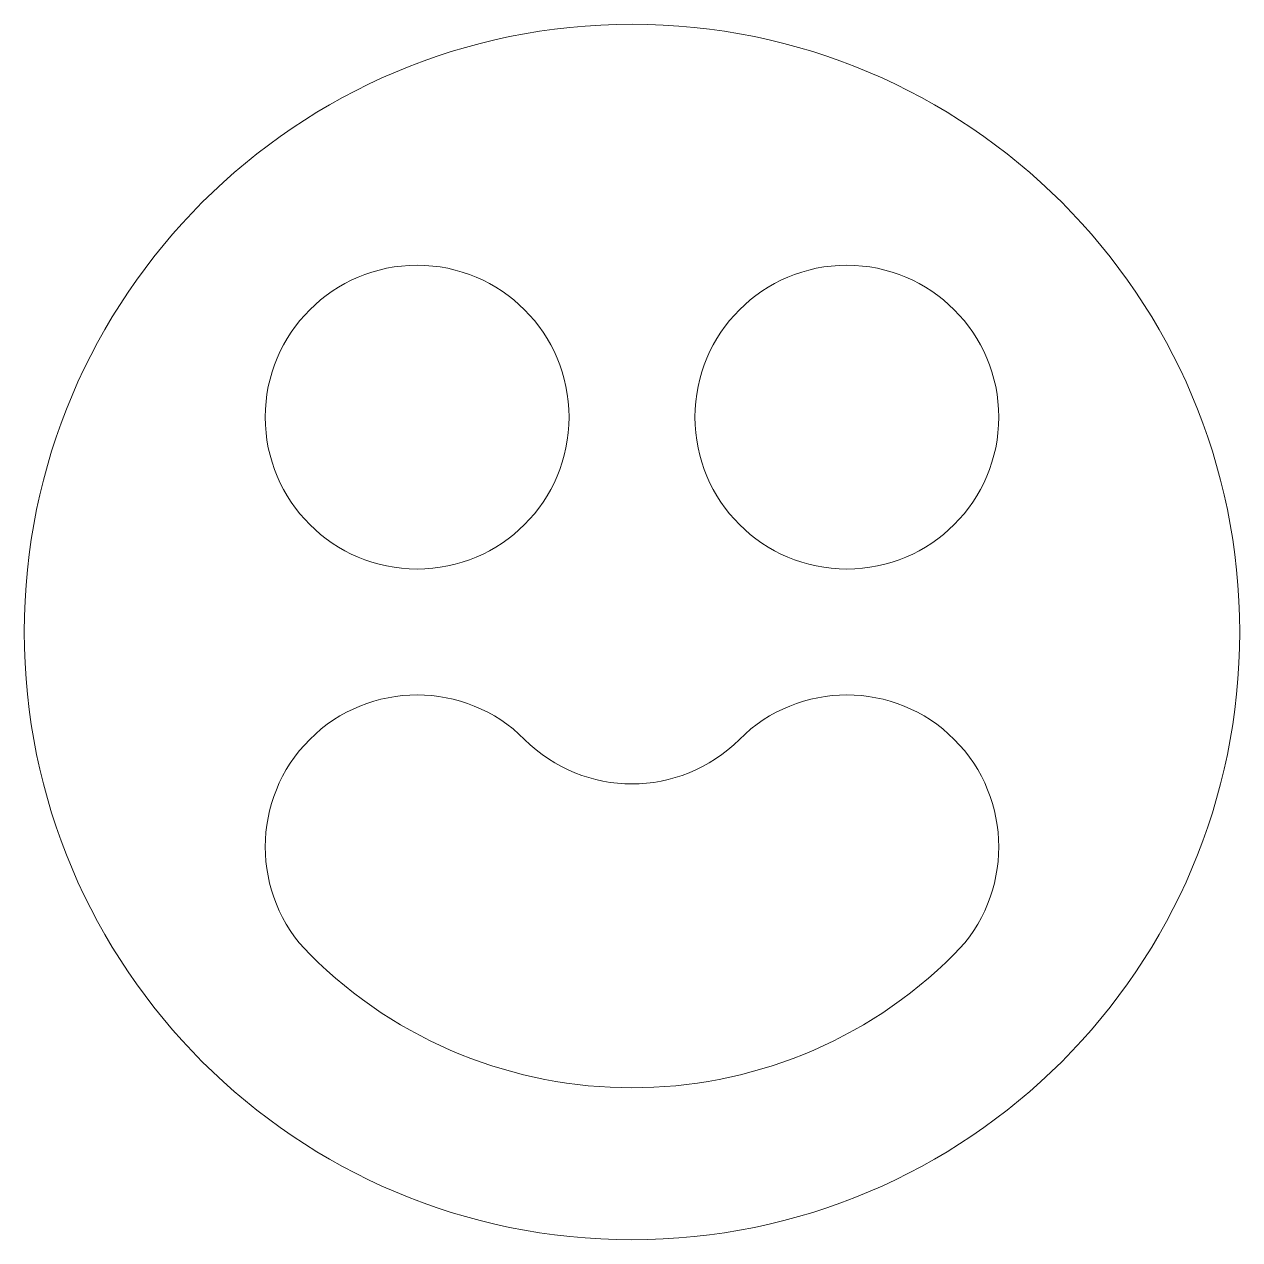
# Model space of a CAD drawing. Header units: inches. Extents: x -2 to 2, y -2 to 2.
import ezdxf

# ---------------------------------------------------------------- set-up
doc = ezdxf.new("R2010")
doc.units = ezdxf.units.IN
doc.header["$MEASUREMENT"] = 0

msp = doc.modelspace()

# ---------------------------------------------------------------- linework, layer by layer
at = {"color": 7, "linetype": 'Continuous', "lineweight": 0}
for centre, radius in [((0, 0), 2), ((-0.7071, 0.7071), 0.5), ((0.7071, 0.7071), 0.5)]:
    msp.add_circle(centre, radius, dxfattribs=at)
for centre, radius, start, end in [((-0.7071, -0.7071), 0.5, 45, 225), ((0.7071, -0.7071), 0.5, 315, 135), ((0, 0), 0.5, 225, 315), ((0, 0), 1.5, 225, 315)]:
    msp.add_arc(centre, radius, start, end, dxfattribs=at)

doc.saveas('drawing.dxf')
